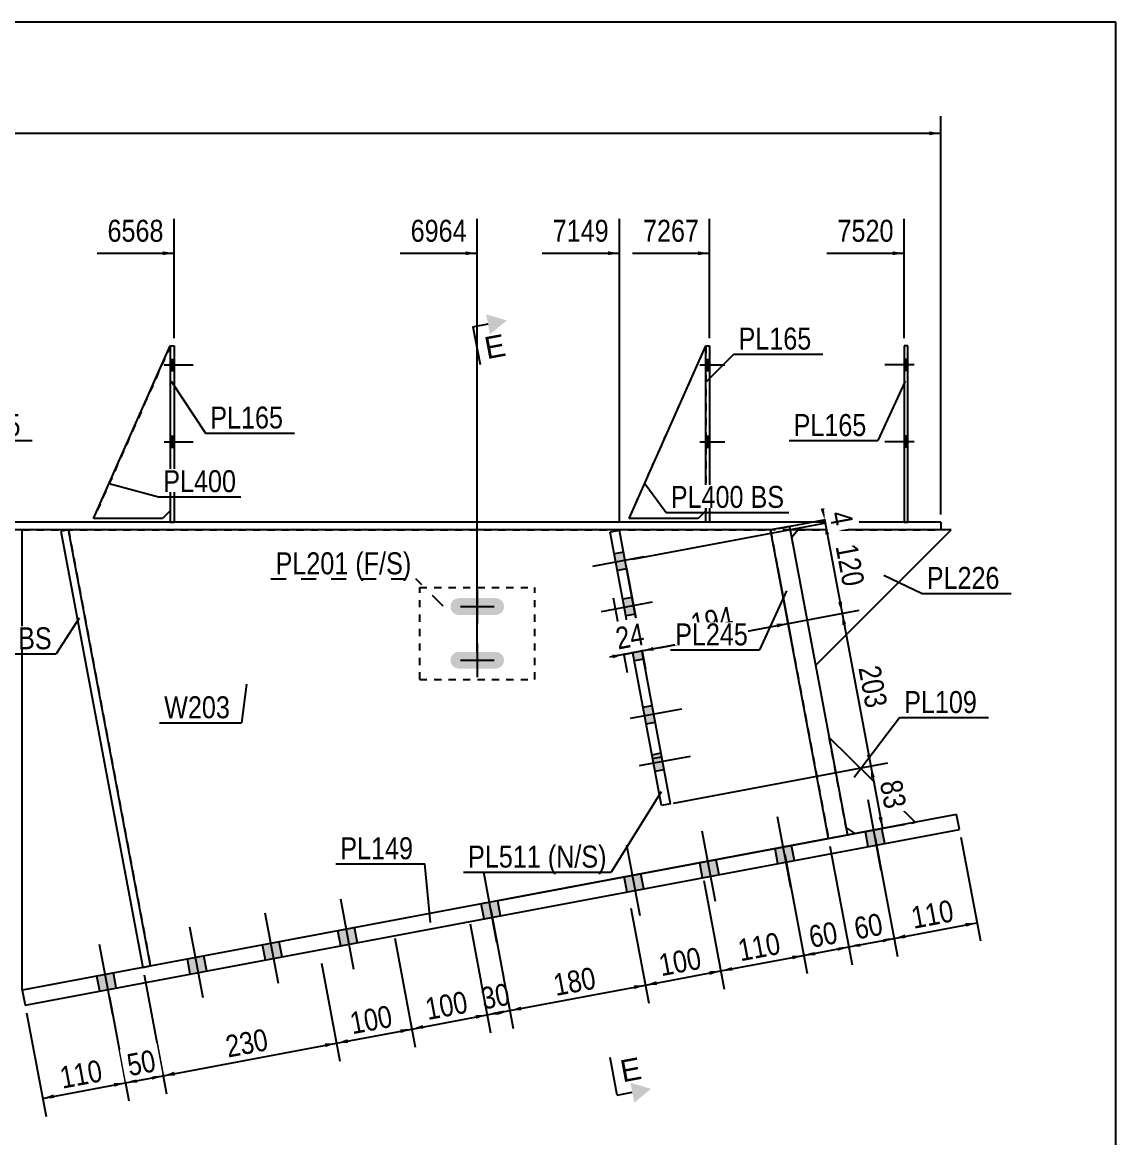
# Model space of a CAD drawing. Header units: millimetres. Extents: x -25 to 378, y -196 to 81.
# Drawn here: x 235 to 377.6, y -64.2 to 81.2 of the extents above; entities that cross this region are included whole.
import ezdxf

# ---------------------------------------------------------------- set-up
doc = ezdxf.new("R2010")
doc.units = ezdxf.units.MM
doc.linetypes.add('DXK_LINE_DOT1', pattern=[1.8814, 0.9407, -0.9407])
doc.linetypes.add('DXK_LINE_DOT2', pattern=[3.9198, 1.9599, -1.9599])
doc.styles.add('Arial', font='ARIAL.TTF', dxfattribs={"height": 0.2})
doc.styles.add('Arial Narrow', font='ARIALN.TTF', dxfattribs={"height": 0.2})

# ---------------------------------------------------------------- blocks, each defined once
blk = doc.blocks.new('Unknown-629107672-1201')
at = {"color": 5, "linetype": 'Continuous'}
for p, q in [((377.57, 81.18), (-22.43, 81.18)), ((377.57, -195.82), (377.57, 81.18))]:
    blk.add_line(p, q, dxfattribs=at)
blk = doc.blocks.new('Bolt-629107672-1424 - 1418')
at = {"linetype": 'Continuous'}
for points in [[(350.47, 35.8), (350.47, 37.2), (349.97, 37.2), (349.97, 35.8)], [(350.47, 35.8), (350.47, 37.2), (349.97, 37.2), (349.97, 35.8)], [(350.47, 35.8), (350.47, 37.2), (349.97, 37.2), (349.97, 35.8)], [(350.47, 25.8), (350.47, 27.2), (349.97, 27.2), (349.97, 25.8)], [(350.47, 25.8), (350.47, 27.2), (349.97, 27.2), (349.97, 25.8)], [(350.47, 25.8), (350.47, 27.2), (349.97, 27.2), (349.97, 25.8)]]:
    blk.add_hatch(color=3, dxfattribs=at).paths.add_polyline_path(points)
at = {"color": 3, "linetype": 'Continuous'}
for p, q in [((351.27, 36.5), (347.47, 36.5)), ((351.27, 36.5), (347.47, 36.5)), ((351.27, 36.5), (347.47, 36.5)), ((350.47, 37.2), (349.97, 37.2)), ((350.47, 37.2), (349.97, 37.2)), ((350.47, 37.2), (349.97, 37.2)), ((350.47, 35.8), (349.97, 35.8)), ((350.47, 35.8), (349.97, 35.8)), ((350.47, 35.8), (349.97, 35.8)), ((351.27, 26.5), (347.47, 26.5)), ((351.27, 26.5), (347.47, 26.5)), ((351.27, 26.5), (347.47, 26.5)), ((350.47, 27.2), (349.97, 27.2)), ((350.47, 27.2), (349.97, 27.2)), ((350.47, 27.2), (349.97, 27.2)), ((350.47, 25.8), (349.97, 25.8)), ((350.47, 25.8), (349.97, 25.8)), ((350.47, 25.8), (349.97, 25.8))]:
    blk.add_line(p, q, dxfattribs=at)
blk = doc.blocks.new('Bolt-629107672-1422 - 1418')
at = {"linetype": 'Continuous'}
for points in [[(324.61, 35.8), (324.61, 37.2), (324.11, 37.2), (324.11, 35.8)], [(324.61, 35.8), (324.61, 37.2), (324.11, 37.2), (324.11, 35.8)], [(324.61, 35.8), (324.61, 37.2), (324.11, 37.2), (324.11, 35.8)], [(324.61, 25.8), (324.61, 27.2), (324.11, 27.2), (324.11, 25.8)], [(324.61, 25.8), (324.61, 27.2), (324.11, 27.2), (324.11, 25.8)], [(324.61, 25.8), (324.61, 27.2), (324.11, 27.2), (324.11, 25.8)]]:
    blk.add_hatch(color=3, dxfattribs=at).paths.add_polyline_path(points)
at = {"color": 3, "linetype": 'Continuous'}
for p, q in [((323.31, 36.5), (326.61, 36.5)), ((323.31, 36.5), (326.61, 36.5)), ((323.31, 36.5), (326.61, 36.5)), ((324.11, 37.2), (324.61, 37.2)), ((324.11, 37.2), (324.61, 37.2)), ((324.11, 37.2), (324.61, 37.2)), ((324.11, 35.8), (324.61, 35.8)), ((324.11, 35.8), (324.61, 35.8)), ((324.11, 35.8), (324.61, 35.8)), ((323.31, 26.5), (326.61, 26.5)), ((323.31, 26.5), (326.61, 26.5)), ((323.31, 26.5), (326.61, 26.5)), ((324.11, 27.2), (324.61, 27.2)), ((324.11, 27.2), (324.61, 27.2)), ((324.11, 27.2), (324.61, 27.2)), ((324.11, 25.8), (324.61, 25.8)), ((324.11, 25.8), (324.61, 25.8)), ((324.11, 25.8), (324.61, 25.8))]:
    blk.add_line(p, q, dxfattribs=at)
blk = doc.blocks.new('Bolt-629107672-1423 - 1418')
at = {"linetype": 'Continuous'}
for points in [[(313.77, 9.93), (313.36, 12.09), (312.18, 11.87), (312.59, 9.71)], [(314.88, 4.03), (314.47, 6.19), (313.29, 5.97), (313.7, 3.81)], [(315.98, -1.87), (315.58, 0.3), (314.4, 0.08), (314.8, -2.09)]]:
    blk.add_hatch(color=3, dxfattribs=at).paths.add_polyline_path(points)
at = {"color": 3, "linetype": 'Continuous'}
for p, q in [((313.36, 12.09), (312.18, 11.87)), ((316.02, 11.47), (309.34, 10.22)), ((313.77, 9.93), (312.59, 9.71)), ((314.47, 6.19), (313.29, 5.97)), ((317.13, 5.57), (310.45, 4.32)), ((314.88, 4.03), (313.7, 3.81)), ((315.58, 0.3), (314.4, 0.08)), ((318.24, -0.32), (311.55, -1.58)), ((315.98, -1.87), (314.8, -2.09))]:
    blk.add_line(p, q, dxfattribs=at)
blk = doc.blocks.new('Bolt-629107672-1426 - 1418')
at = {"linetype": 'Continuous'}
for points in [[(254.75, 35.8), (254.75, 37.2), (254.25, 37.2), (254.25, 35.8)], [(254.75, 35.8), (254.75, 37.2), (254.25, 37.2), (254.25, 35.8)], [(254.75, 35.8), (254.75, 37.2), (254.25, 37.2), (254.25, 35.8)], [(254.75, 25.8), (254.75, 27.2), (254.25, 27.2), (254.25, 25.8)], [(254.75, 25.8), (254.75, 27.2), (254.25, 27.2), (254.25, 25.8)], [(254.75, 25.8), (254.75, 27.2), (254.25, 27.2), (254.25, 25.8)]]:
    blk.add_hatch(color=3, dxfattribs=at).paths.add_polyline_path(points)
at = {"color": 3, "linetype": 'Continuous'}
for p, q in [((253.45, 36.5), (257.25, 36.5)), ((253.45, 36.5), (257.25, 36.5)), ((253.45, 36.5), (257.25, 36.5)), ((254.25, 37.2), (254.75, 37.2)), ((254.25, 37.2), (254.75, 37.2)), ((254.25, 37.2), (254.75, 37.2)), ((254.25, 35.8), (254.75, 35.8)), ((254.25, 35.8), (254.75, 35.8)), ((254.25, 35.8), (254.75, 35.8)), ((253.45, 26.5), (257.25, 26.5)), ((253.45, 26.5), (257.25, 26.5)), ((253.45, 26.5), (257.25, 26.5)), ((254.25, 27.2), (254.75, 27.2)), ((254.25, 27.2), (254.75, 27.2)), ((254.25, 27.2), (254.75, 27.2)), ((254.25, 25.8), (254.75, 25.8)), ((254.25, 25.8), (254.75, 25.8)), ((254.25, 25.8), (254.75, 25.8))]:
    blk.add_line(p, q, dxfattribs=at)
blk = doc.blocks.new('Part-629107672-1668 - 1418')
at = {"color": 2, "linetype": 'Continuous'}
for p, q in [((254.25, 39), (254.25, 16)), ((254.25, 39), (254.75, 39)), ((254.75, 39), (254.75, 16)), ((254.25, 16), (254.75, 16))]:
    blk.add_line(p, q, dxfattribs=at)
blk = doc.blocks.new('Part-629107672-1604 - 1418')
at = {"color": 2, "linetype": 'Continuous'}
for p, q in [((350.47, 39), (349.97, 39)), ((349.97, 39), (349.97, 16)), ((350.47, 16), (350.47, 39)), ((349.97, 16), (350.47, 16))]:
    blk.add_line(p, q, dxfattribs=at)
blk = doc.blocks.new('Bolt-629107672-1430 - 1418')
at = {"linetype": 'Continuous'}
for points in [[(315.94, -8.13), (316.35, -10.29), (317.52, -10.07), (317.12, -7.91)], [(317.1, -14.31), (317.51, -16.48), (318.69, -16.25), (318.28, -14.09)]]:
    blk.add_hatch(color=3, dxfattribs=at).paths.add_polyline_path(points)
at = {"color": 3, "linetype": 'Continuous'}
for p, q in [((314.27, -9.56), (320.96, -8.31)), ((315.94, -8.13), (317.12, -7.91)), ((316.35, -10.29), (317.52, -10.07)), ((315.44, -15.74), (322.12, -14.49)), ((317.1, -14.31), (318.28, -14.09)), ((317.51, -16.48), (318.69, -16.25))]:
    blk.add_line(p, q, dxfattribs=at)
blk = doc.blocks.new('Part-629107672-1577 - 1418')
at = {"color": 2, "linetype": 'Continuous'}
for p, q in [((244.25, 16.5), (254.25, 39)), ((254.25, 17.5), (253.25, 16.5)), ((253.25, 16.5), (244.25, 16.5))]:
    blk.add_line(p, q, dxfattribs=at)
at = {"color": 7, "linetype": 'DXK_LINE_DOT1'}
blk.add_line((254.25, 39), (254.25, 17.5), dxfattribs=at)
blk = doc.blocks.new('Part-629107672-1631 - 1418')
at = {"color": 2, "linetype": 'Continuous'}
for p, q in [((324.11, 16), (324.11, 39)), ((324.11, 39), (324.61, 39)), ((324.61, 39), (324.61, 16)), ((324.61, 16), (324.11, 16))]:
    blk.add_line(p, q, dxfattribs=at)
blk = doc.blocks.new('Bolt-629107672-1437 - 1418')
at = {"linetype": 'Continuous'}
for points in [[(297.71, 4.58), (297.8, 5), (297.71, 5.42), (297.48, 5.78), (297.12, 6.02), (296.7, 6.1), (291.9, 6.1), (291.48, 6.02), (291.12, 5.78), (290.88, 5.42), (290.8, 5), (290.88, 4.58), (291.12, 4.22), (291.48, 3.99), (291.9, 3.9), (296.7, 3.9), (297.12, 3.99), (297.48, 4.22)], [(297.71, -2.42), (297.8, -2), (297.71, -1.58), (297.48, -1.22), (297.12, -0.98), (296.7, -0.9), (291.9, -0.9), (291.48, -0.98), (291.12, -1.22), (290.88, -1.58), (290.8, -2), (290.88, -2.42), (291.12, -2.78), (291.48, -3.01), (291.9, -3.1), (296.7, -3.1), (297.12, -3.01), (297.48, -2.78)]]:
    blk.add_hatch(color=3, dxfattribs=at).paths.add_polyline_path(points)
at = {"color": 3, "linetype": 'Continuous'}
for p, q in [((294.3, 7.2), (294.3, 2.8)), ((292.1, 5), (296.5, 5)), ((294.3, 0.2), (294.3, -4.2)), ((292.1, -2), (296.5, -2))]:
    blk.add_line(p, q, dxfattribs=at)
blk = doc.blocks.new('Part-629107672-1690 - 1418')
at = {"color": 2, "linetype": 'Continuous'}
for p, q in [((351.42, -23.13), (340.17, -12.01)), ((342.39, -23.81), (343.55, -24.6))]:
    blk.add_line(p, q, dxfattribs=at)
at = {"color": 7, "linetype": 'DXK_LINE_DOT1'}
for p, q in [((340.17, -12.01), (342.39, -23.81)), ((343.55, -24.6), (351.42, -23.13))]:
    blk.add_line(p, q, dxfattribs=at)
blk = doc.blocks.new('Part-629107672-1626 - 1418')
at = {"color": 7, "linetype": 'DXK_LINE_DOT1'}
for p, q in [((286.8, -4.5), (286.8, 7.5)), ((286.8, 7.5), (301.8, 7.5)), ((301.8, -4.5), (301.8, 7.5)), ((286.8, -4.5), (301.8, -4.5))]:
    blk.add_line(p, q, dxfattribs=at)
blk = doc.blocks.new('Bolt-629107672-1472 - 1418')
at = {"linetype": 'Continuous'}
for points in [[(347.09, -23.94), (344.93, -24.35), (345.3, -26.31), (347.46, -25.91)], [(347.09, -23.94), (344.93, -24.35), (345.3, -26.31), (347.46, -25.91)], [(335.3, -26.15), (333.14, -26.56), (333.51, -28.53), (335.67, -28.12)], [(335.3, -26.15), (333.14, -26.56), (333.51, -28.53), (335.67, -28.12)], [(325.47, -28), (323.31, -28.41), (323.68, -30.37), (325.84, -29.97)], [(325.47, -28), (323.31, -28.41), (323.68, -30.37), (325.84, -29.97)], [(315.64, -29.85), (313.48, -30.25), (313.85, -32.22), (316.01, -31.81)], [(315.64, -29.85), (313.48, -30.25), (313.85, -32.22), (316.01, -31.81)], [(296.97, -33.35), (294.81, -33.76), (295.18, -35.73), (297.34, -35.32)], [(296.97, -33.35), (294.81, -33.76), (295.18, -35.73), (297.34, -35.32)], [(278.29, -36.86), (276.13, -37.27), (276.5, -39.23), (278.66, -38.83)], [(278.29, -36.86), (276.13, -37.27), (276.5, -39.23), (278.66, -38.83)], [(268.47, -38.71), (266.3, -39.11), (266.67, -41.08), (268.84, -40.67)], [(268.47, -38.71), (266.3, -39.11), (266.67, -41.08), (268.84, -40.67)], [(258.64, -40.55), (256.48, -40.96), (256.85, -42.92), (259.01, -42.52)], [(258.64, -40.55), (256.48, -40.96), (256.85, -42.92), (259.01, -42.52)], [(246.84, -42.77), (244.68, -43.17), (245.05, -45.14), (247.21, -44.73)], [(246.84, -42.77), (244.68, -43.17), (245.05, -45.14), (247.21, -44.73)]]:
    blk.add_hatch(color=3, dxfattribs=at).paths.add_polyline_path(points)
at = {"color": 3, "linetype": 'Continuous'}
for p, q in [((347, -29.39), (345.27, -20.21)), ((347, -29.39), (345.27, -20.21)), ((335.2, -31.61), (333.48, -22.43)), ((335.2, -31.61), (333.48, -22.43)), ((325.37, -33.45), (323.65, -24.27)), ((325.37, -33.45), (323.65, -24.27)), ((345.3, -26.31), (344.93, -24.35)), ((345.3, -26.31), (344.93, -24.35)), ((347.46, -25.91), (347.09, -23.94)), ((347.46, -25.91), (347.09, -23.94)), ((315.55, -35.3), (313.82, -26.12)), ((315.55, -35.3), (313.82, -26.12)), ((335.67, -28.12), (335.3, -26.15)), ((335.67, -28.12), (335.3, -26.15)), ((333.51, -28.53), (333.14, -26.56)), ((333.51, -28.53), (333.14, -26.56)), ((323.68, -30.37), (323.31, -28.41)), ((323.68, -30.37), (323.31, -28.41)), ((325.84, -29.97), (325.47, -28)), ((325.84, -29.97), (325.47, -28)), ((296.87, -38.8), (295.15, -29.63)), ((296.87, -38.8), (295.15, -29.63)), ((313.85, -32.22), (313.48, -30.25)), ((313.85, -32.22), (313.48, -30.25)), ((316.01, -31.81), (315.64, -29.85)), ((316.01, -31.81), (315.64, -29.85)), ((278.2, -42.31), (276.48, -33.13)), ((278.2, -42.31), (276.48, -33.13)), ((297.34, -35.32), (296.97, -33.35)), ((297.34, -35.32), (296.97, -33.35)), ((295.18, -35.73), (294.81, -33.76)), ((295.18, -35.73), (294.81, -33.76)), ((268.37, -44.16), (266.65, -34.98)), ((268.37, -44.16), (266.65, -34.98)), ((258.54, -46), (256.82, -36.82)), ((258.54, -46), (256.82, -36.82)), ((276.5, -39.23), (276.13, -37.27)), ((276.5, -39.23), (276.13, -37.27)), ((278.66, -38.83), (278.29, -36.86)), ((278.66, -38.83), (278.29, -36.86)), ((246.75, -48.22), (245.03, -39.04)), ((246.75, -48.22), (245.03, -39.04)), ((266.67, -41.08), (266.3, -39.11)), ((266.67, -41.08), (266.3, -39.11)), ((268.84, -40.67), (268.47, -38.71)), ((268.84, -40.67), (268.47, -38.71)), ((259.01, -42.52), (258.64, -40.55)), ((259.01, -42.52), (258.64, -40.55)), ((256.85, -42.92), (256.48, -40.96)), ((256.85, -42.92), (256.48, -40.96)), ((245.05, -45.14), (244.68, -43.17)), ((245.05, -45.14), (244.68, -43.17)), ((247.21, -44.73), (246.84, -42.77)), ((247.21, -44.73), (246.84, -42.77))]:
    blk.add_line(p, q, dxfattribs=at)
blk = doc.blocks.new('Part-629107672-1712 - 1418')
at = {"color": 2, "linetype": 'Continuous'}
for p, q in [((356.82, -22.11), (234.95, -45)), ((357.19, -24.08), (356.82, -22.11)), ((235.32, -46.97), (357.19, -24.08)), ((234.95, -45), (235.32, -46.97))]:
    blk.add_line(p, q, dxfattribs=at)
blk = doc.blocks.new('Part-629107672-1511 - 1418')
at = {"color": 7, "linetype": 'DXK_LINE_DOT1'}
for p, q in [((314.11, 16.5), (324.11, 39)), ((324.11, 39), (324.11, 17.5)), ((324.11, 17.5), (323.11, 16.5)), ((323.11, 16.5), (314.11, 16.5))]:
    blk.add_line(p, q, dxfattribs=at)
blk = doc.blocks.new('Part-629107672-1734 - 1418')
at = {"color": 2, "linetype": 'Continuous'}
for p, q in [((335.28, 14.02), (336.1, 15)), ((338.42, -2.69), (356.1, 15)), ((356.1, 15), (354.75, 15))]:
    blk.add_line(p, q, dxfattribs=at)
at = {"color": 7, "linetype": 'DXK_LINE_DOT1'}
for p, q in [((336.1, 15), (354.75, 15)), ((335.28, 14.02), (338.42, -2.69))]:
    blk.add_line(p, q, dxfattribs=at)
blk = doc.blocks.new('Part-629107672-1756 - 1418')
at = {"color": 7, "linetype": 'DXK_LINE_DOT1'}
for p, q in [((240.98, 15), (240, 14.82)), ((240, 14.82), (250.68, -42.05)), ((240.98, 15), (251.66, -41.86)), ((251.66, -41.86), (250.68, -42.05))]:
    blk.add_line(p, q, dxfattribs=at)
blk = doc.blocks.new('Part-629107672-1778 - 1418')
at = {"color": 2, "linetype": 'Continuous'}
for p, q in [((240.98, 15), (240, 14.82)), ((240, 14.82), (250.68, -42.05)), ((251.66, -41.86), (240.98, 15)), ((250.68, -42.05), (251.66, -41.86))]:
    blk.add_line(p, q, dxfattribs=at)
blk = doc.blocks.new('Part-629107672-1800 - 1418')
at = {"color": 2, "linetype": 'Continuous'}
for p, q in [((335.01, 15.46), (332.56, 15)), ((340.11, -25.25), (332.56, 15)), ((335.01, 15.46), (342.57, -24.79)), ((342.57, -24.79), (340.11, -25.25))]:
    blk.add_line(p, q, dxfattribs=at)
blk = doc.blocks.new('Part-629107672-1849 - 1418')
at = {"color": 2, "linetype": 'Continuous'}
blk.add_line((234.95, -45), (234.95, 15), dxfattribs=at)
at = {"color": 7, "linetype": 'DXK_LINE_DOT1'}
for p, q in [((234.95, 15), (332.56, 15)), ((332.56, 15), (340.11, -25.25)), ((340.11, -25.25), (251.66, -41.86)), ((250.68, -42.05), (234.95, -45))]:
    blk.add_line(p, q, dxfattribs=at)
blk = doc.blocks.new('Part-629107672-1893 - 1418')
at = {"color": 2, "linetype": 'Continuous'}
for p, q in [((174.96, 16), (174.96, 15)), ((180.96, 16), (174.96, 16)), ((197.06, 16), (181.06, 16)), ((204.86, 16), (197.56, 16)), ((220.96, 16), (204.96, 16)), ((228.76, 16), (221.46, 16)), ((254.25, 16), (228.86, 16)), ((324.11, 16), (254.75, 16)), ((349.97, 16), (324.61, 16)), ((354.75, 16), (350.47, 16)), ((354.75, 16), (354.75, 15)), ((180.96, 15), (174.96, 15)), ((204.86, 15), (181.06, 15)), ((228.76, 15), (204.96, 15)), ((332.56, 15), (228.86, 15)), ((354.75, 15), (335.1, 15))]:
    blk.add_line(p, q, dxfattribs=at)
at = {"color": 7, "linetype": 'DXK_LINE_DOT1'}
for p, q in [((197.56, 16), (197.06, 16)), ((221.46, 16), (220.96, 16)), ((254.75, 16), (254.25, 16)), ((324.61, 16), (324.11, 16)), ((350.47, 16), (349.97, 16)), ((335.1, 15), (332.56, 15))]:
    blk.add_line(p, q, dxfattribs=at)
blk = doc.blocks.new('Part-629107672-1952 - 1418')
at = {"color": 2, "linetype": 'Continuous'}
for p, q in [((314.11, 16.5), (324.11, 39)), ((324.11, 17.5), (323.11, 16.5)), ((323.11, 16.5), (314.11, 16.5))]:
    blk.add_line(p, q, dxfattribs=at)
blk = doc.blocks.new('Part-629107672-1989 - 1418')
at = {"color": 7, "linetype": 'DXK_LINE_DOT1'}
for p, q in [((254.26, 39), (244.26, 16.5)), ((254.26, 39), (254.26, 17.5)), ((254.26, 17.5), (254.25, 17.49)), ((253.25, 16.5), (244.26, 16.5))]:
    blk.add_line(p, q, dxfattribs=at)
at = {"color": 2, "linetype": 'Continuous'}
for p, q in [((254.25, 17.49), (253.26, 16.5)), ((253.26, 16.5), (253.25, 16.5))]:
    blk.add_line(p, q, dxfattribs=at)
blk = doc.blocks.new('Part-629107672-2075 - 1418')
at = {"color": 2, "linetype": 'Continuous'}
for p, q in [((312.83, 14.92), (311.65, 14.7)), ((318.34, -20.92), (311.65, 14.7)), ((319.52, -20.7), (312.83, 14.92)), ((317.19, -14.81), (318.37, -14.59)), ((319.52, -20.7), (318.34, -20.92))]:
    blk.add_line(p, q, dxfattribs=at)
blk = doc.blocks.new('StraightDimension-629107672-2257 - 1418')
at = {"linetype": 'Continuous'}
for points in [[(297.11, -48.2), (295.59, -48.23), (297.02, -47.71)], [(297.02, -47.71), (298.54, -47.68), (297.11, -48.2)]]:
    blk.add_hatch(color=7, dxfattribs=at).paths.add_polyline_path(points)
at = {"color": 7, "linetype": 'Continuous'}
for p, q in [((296.07, -34.54), (298.98, -50.03)), ((293.37, -36.38), (296.03, -50.59)), ((295.59, -48.23), (298.54, -47.68))]:
    blk.add_line(p, q, dxfattribs=at)
at = {"color": 0}
blk.add_wipeout([(299.42, -47.36), (298.65, -43.23), (293.88, -44.13), (294.65, -48.25)], dxfattribs=at)
at = {"color": 3, "style": 'Arial Narrow'}
blk.add_text('30', height=2.863, rotation=10.6341, dxfattribs=at).set_placement((295.13, -47.55))
blk = doc.blocks.new('StraightDimension-629107672-2251 - 1418')
at = {"linetype": 'Continuous'}
for points in [[(284.24, -50.11), (285.76, -50.08), (284.33, -50.6)], [(277.45, -51.89), (275.93, -51.92), (277.36, -51.4)]]:
    blk.add_hatch(color=7, dxfattribs=at).paths.add_polyline_path(points)
at = {"color": 7, "linetype": 'Continuous'}
for p, q in [((283.54, -38.23), (286.21, -52.43)), ((273.98, -41.5), (276.38, -54.28)), ((275.93, -51.92), (285.76, -50.08))]:
    blk.add_line(p, q, dxfattribs=at)
at = {"color": 0}
blk.add_wipeout([(284.11, -50.23), (283.33, -46.11), (276.76, -47.34), (277.54, -51.47)], dxfattribs=at)
at = {"color": 3, "style": 'Arial Narrow'}
blk.add_text('100', height=2.863, rotation=10.6341, dxfattribs=at).set_placement((278.01, -50.77))
blk = doc.blocks.new('StraightDimension-629107672-3627 - 1418')
at = {"linetype": 'Continuous'}
blk.add_hatch(color=7, dxfattribs=at).paths.add_polyline_path([(323.11, 51.32), (324.61, 51.07), (323.11, 50.82)])
at = {"color": 7, "linetype": 'Continuous'}
for p, q in [((324.61, 40), (324.61, 55.57)), ((314.55, 51.07), (324.61, 51.07))]:
    blk.add_line(p, q, dxfattribs=at)
at = {"color": 0}
blk.add_wipeout([(323.84, 51.97), (323.84, 56.17), (315.32, 56.17), (315.32, 51.97)], dxfattribs=at)
at = {"color": 3, "style": 'Arial Narrow'}
blk.add_text('7267', height=2.863, dxfattribs=at).set_placement((315.92, 52.57))
blk = doc.blocks.new('StraightDimension-629107672-2238 - 1418')
at = {"linetype": 'Continuous'}
for points in [[(274.41, -51.95), (275.93, -51.92), (274.51, -52.44)], [(254.85, -56.14), (253.33, -56.17), (254.76, -55.64)]]:
    blk.add_hatch(color=7, dxfattribs=at).paths.add_polyline_path(points)
at = {"color": 7, "linetype": 'Continuous'}
for p, q in [((273.98, -41.5), (276.38, -54.28)), ((250.86, -43.03), (253.77, -58.53)), ((253.33, -56.17), (275.93, -51.92))]:
    blk.add_line(p, q, dxfattribs=at)
at = {"color": 0}
blk.add_wipeout([(267.89, -53.28), (267.11, -49.15), (260.54, -50.39), (261.32, -54.51)], dxfattribs=at)
at = {"color": 3, "style": 'Arial Narrow'}
blk.add_text('230', height=2.863, rotation=10.6341, dxfattribs=at).set_placement((261.8, -53.81))
blk = doc.blocks.new('StraightDimension-629107672-2304 - 1418')
at = {"linetype": 'Continuous'}
for points in [[(357.95, -36.26), (359.47, -36.23), (358.05, -36.75)], [(350.18, -38.23), (348.66, -38.26), (350.09, -37.74)]]:
    blk.add_hatch(color=7, dxfattribs=at).paths.add_polyline_path(points)
at = {"color": 7, "linetype": 'Continuous'}
for p, q in [((346.2, -25.13), (349.11, -40.62)), ((357.38, -25.06), (359.92, -38.59)), ((348.66, -38.26), (359.47, -36.23))]:
    blk.add_line(p, q, dxfattribs=at)
at = {"color": 0}
blk.add_wipeout([(357.33, -36.48), (356.55, -32.36), (349.98, -33.59), (350.76, -37.72)], dxfattribs=at)
at = {"color": 3, "style": 'Arial Narrow'}
blk.add_text('110', height=2.863, rotation=10.6341, dxfattribs=at).set_placement((351.23, -37.02))
blk = doc.blocks.new('StraightDimension-629107672-2209 - 1418')
at = {"linetype": 'Continuous'}
blk.add_hatch(color=7, dxfattribs=at).paths.add_polyline_path([(353.25, 66.96), (354.75, 66.71), (353.25, 66.46)])
at = {"color": 7, "linetype": 'Continuous'}
for p, q in [((354.75, 17), (354.75, 68.96)), ((0, 66.71), (354.75, 66.71))]:
    blk.add_line(p, q, dxfattribs=at)
blk = doc.blocks.new('StraightDimension-629107672-2221 - 1418')
at = {"linetype": 'Continuous'}
for points in [[(246.89, -57.12), (248.42, -57.09), (246.99, -57.61)], [(239.12, -59.09), (237.6, -59.12), (239.03, -58.6)]]:
    blk.add_hatch(color=7, dxfattribs=at).paths.add_polyline_path(points)
at = {"color": 7, "linetype": 'Continuous'}
for p, q in [((246.32, -45.92), (248.86, -59.45)), ((235.51, -47.95), (238.05, -61.48)), ((237.6, -59.12), (248.42, -57.09))]:
    blk.add_line(p, q, dxfattribs=at)
at = {"color": 0}
blk.add_wipeout([(246.27, -57.34), (245.49, -53.21), (238.92, -54.45), (239.7, -58.57)], dxfattribs=at)
at = {"color": 3, "style": 'Arial Narrow'}
blk.add_text('110', height=2.863, rotation=10.6341, dxfattribs=at).set_placement((240.18, -57.87))
blk = doc.blocks.new('StraightDimension-629107672-2227 - 1418')
at = {"linetype": 'Continuous'}
for points in [[(249.94, -57.06), (248.42, -57.09), (249.84, -56.57)], [(251.81, -56.2), (253.33, -56.17), (251.9, -56.69)]]:
    blk.add_hatch(color=7, dxfattribs=at).paths.add_polyline_path(points)
at = {"color": 7, "linetype": 'Continuous'}
for p, q in [((250.86, -43.03), (253.77, -58.53)), ((246.32, -45.92), (248.86, -59.45)), ((248.42, -57.09), (253.33, -56.17))]:
    blk.add_line(p, q, dxfattribs=at)
at = {"color": 0}
blk.add_wipeout([(253.23, -56.03), (252.46, -51.9), (247.68, -52.8), (248.46, -56.93)], dxfattribs=at)
at = {"color": 3, "style": 'Arial Narrow'}
blk.add_text('50', height=2.863, rotation=10.6341, dxfattribs=at).set_placement((248.94, -56.23))
blk = doc.blocks.new('StraightDimension-629107672-2254 - 1418')
at = {"linetype": 'Continuous'}
for points in [[(294.07, -48.26), (295.59, -48.23), (294.16, -48.75)], [(287.28, -50.04), (285.76, -50.08), (287.19, -49.55)]]:
    blk.add_hatch(color=7, dxfattribs=at).paths.add_polyline_path(points)
at = {"color": 7, "linetype": 'Continuous'}
for p, q in [((293.37, -36.38), (296.03, -50.59)), ((283.54, -38.23), (286.21, -52.43)), ((285.76, -50.08), (295.59, -48.23))]:
    blk.add_line(p, q, dxfattribs=at)
at = {"color": 0}
blk.add_wipeout([(293.93, -48.39), (293.16, -44.26), (286.59, -45.49), (287.36, -49.62)], dxfattribs=at)
at = {"color": 3, "style": 'Arial Narrow'}
blk.add_text('100', height=2.863, rotation=10.6341, dxfattribs=at).set_placement((287.84, -48.92))
blk = doc.blocks.new('StraightDimension-629107672-3628 - 1418')
at = {"linetype": 'Continuous'}
blk.add_hatch(color=7, dxfattribs=at).paths.add_polyline_path([(311.33, 51.32), (312.83, 51.07), (311.33, 50.82)])
at = {"color": 7, "linetype": 'Continuous'}
for p, q in [((312.83, 15.92), (312.83, 55.57)), ((302.77, 51.07), (312.83, 51.07))]:
    blk.add_line(p, q, dxfattribs=at)
at = {"color": 0}
blk.add_wipeout([(312.06, 51.97), (312.06, 56.17), (303.54, 56.17), (303.54, 51.97)], dxfattribs=at)
at = {"color": 3, "style": 'Arial Narrow'}
blk.add_text('7149', height=2.863, dxfattribs=at).set_placement((304.14, 52.57))
blk = doc.blocks.new('StraightDimension-629107672-2266 - 1418')
at = {"linetype": 'Continuous'}
for points in [[(314.71, -44.38), (316.23, -44.35), (314.8, -44.88)], [(300.06, -47.64), (298.54, -47.68), (299.97, -47.15)]]:
    blk.add_hatch(color=7, dxfattribs=at).paths.add_polyline_path(points)
at = {"color": 7, "linetype": 'Continuous'}
for p, q in [((296.07, -34.54), (298.98, -50.03)), ((314.34, -34.3), (316.67, -46.71)), ((298.54, -47.68), (316.23, -44.35))]:
    blk.add_line(p, q, dxfattribs=at)
at = {"color": 0}
blk.add_wipeout([(310.64, -45.25), (309.87, -41.12), (303.3, -42.36), (304.07, -46.48)], dxfattribs=at)
at = {"color": 3, "style": 'Arial Narrow'}
blk.add_text('180', height=2.863, rotation=10.6341, dxfattribs=at).set_placement((304.55, -45.78))
blk = doc.blocks.new('StraightDimension-629107672-2275 - 1418')
at = {"linetype": 'Continuous'}
for points in [[(324.54, -42.54), (326.06, -42.51), (324.63, -43.03)], [(317.75, -44.32), (316.23, -44.35), (317.66, -43.83)]]:
    blk.add_hatch(color=7, dxfattribs=at).paths.add_polyline_path(points)
at = {"color": 7, "linetype": 'Continuous'}
for p, q in [((323.84, -30.7), (326.5, -44.87)), ((314.34, -34.3), (316.67, -46.71)), ((316.23, -44.35), (326.06, -42.51))]:
    blk.add_line(p, q, dxfattribs=at)
at = {"color": 0}
blk.add_wipeout([(324.4, -42.67), (323.63, -38.54), (317.06, -39.77), (317.83, -43.9)], dxfattribs=at)
at = {"color": 3, "style": 'Arial Narrow'}
blk.add_text('100', height=2.863, rotation=10.6341, dxfattribs=at).set_placement((318.31, -43.2))
blk = doc.blocks.new('StraightDimension-629107672-2278 - 1418')
at = {"linetype": 'Continuous'}
for points in [[(335.35, -40.51), (336.87, -40.48), (335.44, -41)], [(327.58, -42.48), (326.06, -42.51), (327.49, -41.99)]]:
    blk.add_hatch(color=7, dxfattribs=at).paths.add_polyline_path(points)
at = {"color": 7, "linetype": 'Continuous'}
for p, q in [((334.41, -27.34), (337.32, -42.84)), ((323.84, -30.7), (326.5, -44.87)), ((326.06, -42.51), (336.87, -40.48))]:
    blk.add_line(p, q, dxfattribs=at)
at = {"color": 0}
blk.add_wipeout([(334.72, -40.73), (333.95, -36.6), (327.38, -37.83), (328.15, -41.96)], dxfattribs=at)
at = {"color": 3, "style": 'Arial Narrow'}
blk.add_text('110', height=2.863, rotation=10.6341, dxfattribs=at).set_placement((328.63, -41.26))
blk = doc.blocks.new('StraightDimension-629107672-2284 - 1418')
at = {"linetype": 'Continuous'}
for points in [[(338.39, -40.45), (336.87, -40.48), (338.3, -39.95)], [(341.25, -39.4), (342.77, -39.37), (341.34, -39.89)]]:
    blk.add_hatch(color=7, dxfattribs=at).paths.add_polyline_path(points)
at = {"color": 7, "linetype": 'Continuous'}
for p, q in [((334.41, -27.34), (337.32, -42.84)), ((340.3, -26.23), (343.21, -41.73)), ((336.87, -40.48), (342.77, -39.37))]:
    blk.add_line(p, q, dxfattribs=at)
at = {"color": 0}
blk.add_wipeout([(342.18, -39.33), (341.4, -35.2), (336.63, -36.1), (337.41, -40.22)], dxfattribs=at)
at = {"color": 3, "style": 'Arial Narrow'}
blk.add_text('60', height=2.863, rotation=10.6341, dxfattribs=at).set_placement((337.88, -39.52))
blk = doc.blocks.new('StraightDimension-629107672-2288 - 1418')
at = {"linetype": 'Continuous'}
for points in [[(344.29, -39.34), (342.77, -39.37), (344.19, -38.85)], [(347.14, -38.29), (348.66, -38.26), (347.23, -38.79)]]:
    blk.add_hatch(color=7, dxfattribs=at).paths.add_polyline_path(points)
at = {"color": 7, "linetype": 'Continuous'}
for p, q in [((346.2, -25.13), (349.11, -40.62)), ((340.3, -26.23), (343.21, -41.73)), ((342.77, -39.37), (348.66, -38.26))]:
    blk.add_line(p, q, dxfattribs=at)
at = {"color": 0}
blk.add_wipeout([(348.07, -38.22), (347.3, -34.09), (342.53, -34.99), (343.3, -39.12)], dxfattribs=at)
at = {"color": 3, "style": 'Arial Narrow'}
blk.add_text('60', height=2.863, rotation=10.6341, dxfattribs=at).set_placement((343.78, -38.42))
blk = doc.blocks.new('StraightDimension-629107672-3626 - 1418')
at = {"linetype": 'Continuous'}
blk.add_hatch(color=7, dxfattribs=at).paths.add_polyline_path([(348.47, 51.32), (349.97, 51.07), (348.47, 50.82)])
at = {"color": 7, "linetype": 'Continuous'}
for p, q in [((349.97, 40), (349.97, 55.57)), ((339.91, 51.07), (349.97, 51.07))]:
    blk.add_line(p, q, dxfattribs=at)
at = {"color": 0}
blk.add_wipeout([(349.2, 51.97), (349.2, 56.17), (340.69, 56.17), (340.69, 51.97)], dxfattribs=at)
at = {"color": 3, "style": 'Arial Narrow'}
blk.add_text('7520', height=2.863, dxfattribs=at).set_placement((341.29, 52.57))
blk = doc.blocks.new('StraightDimension-629107672-3512 - 1418')
at = {"linetype": 'Continuous'}
for points in [[(345.67, -17.32), (345.64, -15.8), (346.16, -17.22)], [(347.13, -22.41), (347.16, -23.93), (346.64, -22.5)]]:
    blk.add_hatch(color=7, dxfattribs=at).paths.add_polyline_path(points)
at = {"color": 7, "linetype": 'Continuous'}
for p, q in [((319.91, -20.63), (347.85, -15.38)), ((345.64, -15.8), (347.16, -23.93)), ((296.87, -33.37), (349.38, -23.51))]:
    blk.add_line(p, q, dxfattribs=at)
at = {"color": 0}
blk.add_wipeout([(347, -22.22), (351.12, -21.45), (350.23, -16.67), (346.1, -17.45)], dxfattribs=at)
at = {"color": 3, "style": 'Arial Narrow'}
blk.add_text('83', height=2.863, rotation=-79.3661, dxfattribs=at).set_placement((346.8, -17.93))
blk = doc.blocks.new('StraightDimension-629107672-3513 - 1418')
at = {"linetype": 'Continuous'}
for points in [[(341.93, 2.6), (341.9, 4.12), (342.42, 2.69)], [(345.61, -14.28), (345.64, -15.8), (345.12, -14.37)]]:
    blk.add_hatch(color=7, dxfattribs=at).paths.add_polyline_path(points)
at = {"color": 7, "linetype": 'Continuous'}
for p, q in [((318.04, -0.36), (344.11, 4.54)), ((341.9, 4.12), (345.64, -15.8)), ((319.91, -20.63), (347.85, -15.38))]:
    blk.add_line(p, q, dxfattribs=at)
at = {"color": 0}
blk.add_wipeout([(344.53, -9.1), (348.66, -8.32), (347.43, -1.75), (343.3, -2.53)], dxfattribs=at)
at = {"color": 3, "style": 'Arial Narrow'}
blk.add_text('203', height=2.863, rotation=-79.3661, dxfattribs=at).set_placement((344, -3))
blk = doc.blocks.new('StraightDimension-629107672-3514 - 1418')
at = {"linetype": 'Continuous'}
for points in [[(339.71, 14.39), (339.68, 15.91), (340.2, 14.49)], [(341.87, 5.64), (341.9, 4.12), (341.37, 5.55)]]:
    blk.add_hatch(color=7, dxfattribs=at).paths.add_polyline_path(points)
at = {"color": 7, "linetype": 'Continuous'}
for p, q in [((314.55, 11.19), (341.89, 16.33)), ((339.68, 15.91), (341.9, 4.12)), ((318.04, -0.36), (344.11, 4.54))]:
    blk.add_line(p, q, dxfattribs=at)
at = {"color": 0}
blk.add_wipeout([(341.55, 6.76), (345.68, 7.54), (344.45, 14.1), (340.32, 13.33)], dxfattribs=at)
at = {"color": 3, "style": 'Arial Narrow'}
blk.add_text('120', height=2.863, rotation=-79.3661, dxfattribs=at).set_placement((341.02, 12.85))
blk = doc.blocks.new('StraightDimension-629107672-3515 - 1418')
at = {"linetype": 'Continuous'}
for points in [[(339.57, 17.84), (339.61, 16.32), (339.08, 17.75)], [(339.71, 14.39), (339.68, 15.91), (340.2, 14.49)]]:
    blk.add_hatch(color=7, dxfattribs=at).paths.add_polyline_path(points)
at = {"color": 7, "linetype": 'Continuous'}
for p, q in [((314.55, 11.19), (341.89, 16.33)), ((333.54, 15.18), (341.82, 16.74)), ((339.61, 16.32), (339.68, 15.91))]:
    blk.add_line(p, q, dxfattribs=at)
at = {"color": 0}
blk.add_wipeout([(340.07, 14.66), (344.2, 15.43), (343.64, 18.41), (339.51, 17.63)], dxfattribs=at)
at = {"color": 3, "style": 'Arial Narrow'}
blk.add_text('4', height=2.86, rotation=-79.3661, dxfattribs=at).set_placement((340.21, 17.16))
blk = doc.blocks.new('StraightDimension-629107672-3629 - 1418')
at = {"linetype": 'Continuous'}
blk.add_hatch(color=7, dxfattribs=at).paths.add_polyline_path([(292.8, 51.32), (294.3, 51.07), (292.8, 50.82)])
at = {"color": 7, "linetype": 'Continuous'}
for p, q in [((294.3, -1), (294.3, 55.57)), ((284.24, 51.07), (294.3, 51.07))]:
    blk.add_line(p, q, dxfattribs=at)
at = {"color": 0}
blk.add_wipeout([(293.52, 51.97), (293.52, 56.17), (285.01, 56.17), (285.01, 51.97)], dxfattribs=at)
at = {"color": 3, "style": 'Arial Narrow'}
blk.add_text('6964', height=2.863, dxfattribs=at).set_placement((285.61, 52.57))
blk = doc.blocks.new('StraightDimension-629107672-3630 - 1418')
at = {"linetype": 'Continuous'}
blk.add_hatch(color=7, dxfattribs=at).paths.add_polyline_path([(253.26, 51.32), (254.76, 51.07), (253.26, 50.82)])
at = {"color": 7, "linetype": 'Continuous'}
for p, q in [((254.76, 40), (254.76, 55.57)), ((244.7, 51.07), (254.76, 51.07))]:
    blk.add_line(p, q, dxfattribs=at)
at = {"color": 0}
blk.add_wipeout([(253.99, 51.97), (253.99, 56.17), (245.47, 56.17), (245.47, 51.97)], dxfattribs=at)
at = {"color": 3, "style": 'Arial Narrow'}
blk.add_text('6568', height=2.863, dxfattribs=at).set_placement((246.07, 52.57))
blk = doc.blocks.new('StraightDimension-629107672-3830 - 1418')
at = {"linetype": 'Continuous'}
for points in [[(333.33, 2.77), (334.85, 2.8), (333.42, 2.27)], [(317.3, -0.75), (315.78, -0.78), (317.21, -0.26)]]:
    blk.add_hatch(color=7, dxfattribs=at).paths.add_polyline_path(points)
at = {"color": 7, "linetype": 'Continuous'}
for p, q in [((313.75, 10.03), (316.22, -3.14)), ((333.47, 10.15), (335.29, 0.44)), ((315.78, -0.78), (334.85, 2.8))]:
    blk.add_line(p, q, dxfattribs=at)
at = {"color": 0}
blk.add_wipeout([(328.57, 1.77), (327.8, 5.9), (321.23, 4.66), (322, 0.54)], dxfattribs=at)
at = {"color": 3, "style": 'Arial Narrow'}
blk.add_text('194', height=2.863, rotation=10.6341, dxfattribs=at).set_placement((322.48, 1.24))
blk = doc.blocks.new('StraightDimension-629107672-3831 - 1418')
at = {"linetype": 'Continuous'}
for points in [[(311.9, -1.26), (313.42, -1.23), (311.99, -1.75)], [(317.3, -0.75), (315.78, -0.78), (317.21, -0.26)]]:
    blk.add_hatch(color=7, dxfattribs=at).paths.add_polyline_path(points)
at = {"color": 7, "linetype": 'Continuous'}
for p, q in [((313.75, 10.03), (316.22, -3.14)), ((312.04, 6.12), (313.86, -3.59)), ((313.42, -1.23), (315.78, -0.78))]:
    blk.add_line(p, q, dxfattribs=at)
at = {"color": 0}
blk.add_wipeout([(316.96, -0.41), (316.18, 3.72), (311.41, 2.82), (312.19, -1.31)], dxfattribs=at)
at = {"color": 3, "style": 'Arial Narrow'}
blk.add_text('24', height=2.863, rotation=10.6341, dxfattribs=at).set_placement((312.67, -0.61))
blk = doc.blocks.new('Mark-629107672-1796 - 1418')
at = {"color": 7, "linetype": 'Continuous'}
blk.add_line((334.65, 7.07), (331.11, -0.66), dxfattribs=at)
at = {"color": 0}
blk.add_wipeout([(329.61, -0.06), (329.61, 2.94), (320.11, 2.94), (320.11, -0.06)], dxfattribs=at)
blk.add_wipeout([(329.61, -0.06), (329.61, 2.94), (320.11, 2.94), (320.11, -0.06)], dxfattribs=at)
at = {"color": 7, "linetype": 'Continuous'}
blk.add_line((319.51, -0.66), (331.11, -0.66), dxfattribs=at)
at = {"color": 3, "style": 'Arial Narrow'}
blk.add_text('PL245', height=2.863, dxfattribs=at).set_placement((320.11, -0.06))
blk = doc.blocks.new('Mark-629107672-1664 - 1418')
at = {"color": 0}
blk.add_wipeout([(268.97, 28.22), (268.97, 31.22), (259.47, 31.22), (259.47, 28.22)], dxfattribs=at)
blk.add_wipeout([(268.97, 28.22), (268.97, 31.22), (259.47, 31.22), (259.47, 28.22)], dxfattribs=at)
at = {"color": 7, "linetype": 'Continuous'}
for p, q in [((254.39, 34.37), (258.87, 27.62)), ((258.87, 27.62), (270.47, 27.62))]:
    blk.add_line(p, q, dxfattribs=at)
at = {"color": 3, "style": 'Arial Narrow'}
blk.add_text('PL165', height=2.863, dxfattribs=at).set_placement((259.47, 28.22))
blk = doc.blocks.new('Mark-629107672-1600 - 1418')
at = {"color": 7, "linetype": 'Continuous'}
blk.add_line((350.1, 34.37), (346.56, 26.64), dxfattribs=at)
at = {"color": 0}
blk.add_wipeout([(345.06, 27.24), (345.06, 30.24), (335.56, 30.24), (335.56, 27.24)], dxfattribs=at)
blk.add_wipeout([(345.06, 27.24), (345.06, 30.24), (335.56, 30.24), (335.56, 27.24)], dxfattribs=at)
at = {"color": 7, "linetype": 'Continuous'}
blk.add_line((334.96, 26.64), (346.56, 26.64), dxfattribs=at)
at = {"color": 3, "style": 'Arial Narrow'}
blk.add_text('PL165', height=2.863, dxfattribs=at).set_placement((335.56, 27.24))
blk = doc.blocks.new('Mark-629107672-1708 - 1418')
at = {"color": 7, "linetype": 'Continuous'}
blk.add_line((288.19, -36.2), (287.44, -28.54), dxfattribs=at)
at = {"color": 0}
blk.add_wipeout([(285.94, -27.94), (285.94, -24.94), (276.43, -24.94), (276.43, -27.94)], dxfattribs=at)
blk.add_wipeout([(285.94, -27.94), (285.94, -24.94), (276.43, -24.94), (276.43, -27.94)], dxfattribs=at)
at = {"color": 7, "linetype": 'Continuous'}
blk.add_line((275.83, -28.54), (287.44, -28.54), dxfattribs=at)
at = {"color": 3, "style": 'Arial Narrow'}
blk.add_text('PL149', height=2.863, dxfattribs=at).set_placement((276.43, -27.94))
blk = doc.blocks.new('Mark-629107672-1686 - 1418')
at = {"color": 0}
blk.add_wipeout([(359.49, -8.88), (359.49, -5.88), (349.98, -5.88), (349.98, -8.88)], dxfattribs=at)
blk.add_wipeout([(359.49, -8.88), (359.49, -5.88), (349.98, -5.88), (349.98, -8.88)], dxfattribs=at)
at = {"color": 7, "linetype": 'Continuous'}
for p, q in [((343.44, -17.24), (349.38, -9.48)), ((349.38, -9.48), (360.99, -9.48))]:
    blk.add_line(p, q, dxfattribs=at)
at = {"color": 3, "style": 'Arial Narrow'}
blk.add_text('PL109', height=2.863, dxfattribs=at).set_placement((349.98, -8.88))
blk = doc.blocks.new('Mark-629107672-1622 - 1418')
at = {"color": 0}
for points in [[(277.49, 9.21), (277.49, 12.21), (267.99, 12.21), (267.99, 9.21)], [(285.69, 9.21), (285.69, 12.21), (278.39, 12.21), (278.39, 9.21)]]:
    blk.add_wipeout(points, dxfattribs=at)
for points in [[(277.49, 9.21), (277.49, 12.21), (267.99, 12.21), (267.99, 9.21)], [(285.69, 9.21), (285.69, 12.21), (278.39, 12.21), (278.39, 9.21)]]:
    blk.add_wipeout(points, dxfattribs=at)
at = {"color": 7, "linetype": 'DXK_LINE_DOT2'}
for p in [(267.39, 8.61), (289.83, 5.07)]:
    blk.add_line(p, (286.29, 8.61), dxfattribs=at)
at = {"color": 3, "style": 'Arial Narrow'}
for s, p in [('PL201', (267.99, 9.21)), ('(F/', (278.39, 9.21)), ('S)', (282.41, 9.21))]:
    blk.add_text(s, height=2.863, dxfattribs=at).set_placement(p)
blk = doc.blocks.new('Mark-629107672-1627 - 1418')
at = {"color": 0}
blk.add_wipeout([(337.88, 38.51), (337.88, 41.51), (328.38, 41.51), (328.38, 38.51)], dxfattribs=at)
blk.add_wipeout([(337.88, 38.51), (337.88, 41.51), (328.38, 41.51), (328.38, 38.51)], dxfattribs=at)
at = {"color": 7, "linetype": 'Continuous'}
for p, q in [((324.24, 34.37), (327.78, 37.91)), ((327.78, 37.91), (339.38, 37.91))]:
    blk.add_line(p, q, dxfattribs=at)
at = {"color": 3, "style": 'Arial Narrow'}
blk.add_text('PL165', height=2.863, dxfattribs=at).set_placement((328.38, 38.51))
blk = doc.blocks.new('Mark-629107672-1632 - 1418')
at = {"color": 0}
blk.add_wipeout([(234.73, 27.24), (234.73, 30.24), (225.23, 30.24), (225.23, 27.24)], dxfattribs=at)
blk.add_wipeout([(234.73, 27.24), (234.73, 30.24), (225.23, 30.24), (225.23, 27.24)], dxfattribs=at)
at = {"color": 7, "linetype": 'Continuous'}
for p, q in [((221.09, 34.37), (224.63, 26.64)), ((224.63, 26.64), (236.23, 26.64))]:
    blk.add_line(p, q, dxfattribs=at)
at = {"color": 3, "style": 'Arial Narrow'}
blk.add_text('PL165', height=2.863, dxfattribs=at).set_placement((225.23, 27.24))
blk = doc.blocks.new('Mark-629107672-1730 - 1418')
at = {"color": 0}
blk.add_wipeout([(362.43, 7.31), (362.43, 10.31), (352.93, 10.31), (352.93, 7.31)], dxfattribs=at)
blk.add_wipeout([(362.43, 7.31), (362.43, 10.31), (352.93, 10.31), (352.93, 7.31)], dxfattribs=at)
at = {"color": 7, "linetype": 'Continuous'}
for p, q in [((347.31, 9.08), (352.33, 6.71)), ((352.33, 6.71), (363.93, 6.71))]:
    blk.add_line(p, q, dxfattribs=at)
at = {"color": 3, "style": 'Arial Narrow'}
blk.add_text('PL226', height=2.863, dxfattribs=at).set_placement((352.93, 7.31))
blk = doc.blocks.new('Mark-629107672-1845 - 1418')
at = {"color": 7, "linetype": 'Continuous'}
blk.add_line((264.21, -5.12), (263.54, -10.16), dxfattribs=at)
at = {"color": 0}
blk.add_wipeout([(262.04, -9.56), (262.04, -6.56), (253.46, -6.56), (253.46, -9.56)], dxfattribs=at)
blk.add_wipeout([(262.04, -9.56), (262.04, -6.56), (253.46, -6.56), (253.46, -9.56)], dxfattribs=at)
at = {"color": 7, "linetype": 'Continuous'}
blk.add_line((252.86, -10.16), (263.54, -10.16), dxfattribs=at)
at = {"color": 3, "style": 'Arial Narrow'}
blk.add_text('W203', height=2.863, dxfattribs=at).set_placement((253.46, -9.56))
blk = doc.blocks.new('Mark-629107672-2071 - 1418')
at = {"color": 0}
for points in [[(302.6, -29.03), (302.6, -26.03), (293.1, -26.03), (293.1, -29.03)], [(311.16, -29.03), (311.16, -26.03), (303.5, -26.03), (303.5, -29.03)]]:
    blk.add_wipeout(points, dxfattribs=at)
for points in [[(302.6, -29.03), (302.6, -26.03), (293.1, -26.03), (293.1, -29.03)], [(311.16, -29.03), (311.16, -26.03), (303.5, -26.03), (303.5, -29.03)]]:
    blk.add_wipeout(points, dxfattribs=at)
at = {"color": 7, "linetype": 'Continuous'}
for p in [(318.29, -19.16), (292.5, -29.63)]:
    blk.add_line(p, (311.76, -29.63), dxfattribs=at)
at = {"color": 3, "style": 'Arial Narrow'}
for s, p in [('PL511', (293.1, -29.03)), ('(N/', (303.5, -29.03)), ('S)', (307.88, -29.03))]:
    blk.add_text(s, height=2.863, dxfattribs=at).set_placement(p)
blk = doc.blocks.new('SectionMark-629107672-2699 - 1418')
at = {"color": 7, "linetype": 'Continuous'}
for p, q in [((293.73, 41.49), (295.7, 41.86)), ((312.55, -58.7), (314.52, -58.33))]:
    blk.add_line(p, q, dxfattribs=at)
at = {"color": 0, "linetype": 'Continuous'}
for points in [[(298.17, 37.75), (297.61, 40.69), (294.99, 40.2), (295.55, 37.25)], [(315.88, -56.55), (315.32, -53.6), (312.7, -54.1), (313.26, -57.04)]]:
    blk.add_wipeout(points, dxfattribs=at)
at = {"linetype": 'Continuous'}
for points in [[(295.47, 43.09), (298.16, 42.32), (295.95, 40.51)], [(314.29, -57.1), (316.97, -57.87), (314.77, -59.68)]]:
    blk.add_hatch(color=7, dxfattribs=at).paths.add_polyline_path(points)
at = {"color": 7, "linetype": 'Continuous'}
for p, q in [((293.73, 41.49), (294.66, 36.58)), ((312.55, -58.7), (311.63, -53.79))]:
    blk.add_line(p, q, dxfattribs=at)
at = {"color": 136, "linetype": 'Continuous', "style": 'Arial'}
for p in [(295.55, 37.25), (313.26, -57.04)]:
    blk.add_text('E', height=2.87, rotation=10.6341, dxfattribs=at).set_placement(p)
blk = doc.blocks.new('MarkSet-629107672-2720 - 1418')
at = {"color": 0}
for points in [[(329.04, 17.87), (329.04, 20.87), (319.54, 20.87), (319.54, 17.87)], [(334.33, 17.87), (334.33, 20.87), (329.94, 20.87), (329.94, 17.87)]]:
    blk.add_wipeout(points, dxfattribs=at)
for points in [[(329.04, 17.87), (329.04, 20.87), (319.54, 20.87), (319.54, 17.87)], [(334.33, 17.87), (334.33, 20.87), (329.94, 20.87), (329.94, 17.87)]]:
    blk.add_wipeout(points, dxfattribs=at)
at = {"color": 7, "linetype": 'Continuous'}
for p, q in [((316.14, 21.03), (318.94, 17.27)), ((318.94, 17.27), (334.93, 17.27))]:
    blk.add_line(p, q, dxfattribs=at)
at = {"color": 3, "style": 'Arial Narrow'}
for s, p in [('PL400', (319.54, 17.87)), ('BS', (329.94, 17.87))]:
    blk.add_text(s, height=2.863, dxfattribs=at).set_placement(p)
blk = doc.blocks.new('MarkSet-629107672-2818 - 1418')
at = {"color": 0}
blk.add_wipeout([(262.84, 19.92), (262.84, 22.92), (253.34, 22.92), (253.34, 19.92)], dxfattribs=at)
blk.add_wipeout([(262.84, 19.92), (262.84, 22.92), (253.34, 22.92), (253.34, 19.92)], dxfattribs=at)
at = {"color": 7, "linetype": 'Continuous'}
for p, q in [((246.29, 21.03), (252.74, 19.32)), ((252.74, 19.32), (263.44, 19.32))]:
    blk.add_line(p, q, dxfattribs=at)
at = {"color": 3, "style": 'Arial Narrow'}
blk.add_text('PL400', height=2.863, dxfattribs=at).set_placement((253.34, 19.92))
blk = doc.blocks.new('MarkSet-629107672-2841 - 1418')
at = {"color": 0}
for points in [[(233.51, -0.56), (233.51, 2.44), (224, 2.44), (224, -0.56)], [(238.79, -0.56), (238.79, 2.44), (234.41, 2.44), (234.41, -0.56)]]:
    blk.add_wipeout(points, dxfattribs=at)
for points in [[(233.51, -0.56), (233.51, 2.44), (224, 2.44), (224, -0.56)], [(238.79, -0.56), (238.79, 2.44), (234.41, 2.44), (234.41, -0.56)]]:
    blk.add_wipeout(points, dxfattribs=at)
at = {"color": 7, "linetype": 'Continuous'}
for p in [(242.37, 3.5), (223.4, -1.16)]:
    blk.add_line(p, (239.39, -1.16), dxfattribs=at)
at = {"color": 3, "style": 'Arial Narrow'}
for s, p in [('PL137', (224, -0.56)), ('BS', (234.41, -0.56))]:
    blk.add_text(s, height=2.863, dxfattribs=at).set_placement(p)

msp = doc.modelspace()

# ---------------------------------------------------------------- block references
for name in ['Unknown-629107672-1201', 'Part-629107672-1577 - 1418', 'Part-629107672-1989 - 1418', 'Part-629107672-1668 - 1418', 'Part-629107672-1511 - 1418', 'Part-629107672-1952 - 1418', 'Part-629107672-1631 - 1418', 'Part-629107672-1604 - 1418', 'Bolt-629107672-1426 - 1418', 'Bolt-629107672-1422 - 1418', 'Bolt-629107672-1424 - 1418', 'Part-629107672-1893 - 1418', 'Part-629107672-1849 - 1418', 'Part-629107672-1756 - 1418', 'Part-629107672-1778 - 1418', 'Part-629107672-2075 - 1418', 'Part-629107672-1800 - 1418', 'Part-629107672-1734 - 1418', 'Bolt-629107672-1423 - 1418', 'Part-629107672-1626 - 1418', 'Bolt-629107672-1437 - 1418', 'Bolt-629107672-1430 - 1418', 'Part-629107672-1690 - 1418', 'Bolt-629107672-1472 - 1418', 'Part-629107672-1712 - 1418']:
    msp.add_blockref(name, (0, 0))

# ---------------------------------------------------------------- next in the draw order: block references
for name in ['StraightDimension-629107672-3627 - 1418', 'Mark-629107672-1730 - 1418', 'MarkSet-629107672-2841 - 1418', 'Mark-629107672-1845 - 1418', 'StraightDimension-629107672-2304 - 1418', 'StraightDimension-629107672-2257 - 1418', 'StraightDimension-629107672-2251 - 1418', 'StraightDimension-629107672-2221 - 1418']:
    msp.add_blockref(name, (0, 0))

# ---------------------------------------------------------------- next in the draw order: block references
for name in ['StraightDimension-629107672-2209 - 1418', 'StraightDimension-629107672-2254 - 1418', 'StraightDimension-629107672-2238 - 1418']:
    msp.add_blockref(name, (0, 0))

# ---------------------------------------------------------------- next in the draw order: block references
for name in ['StraightDimension-629107672-3630 - 1418', 'StraightDimension-629107672-3629 - 1418', 'StraightDimension-629107672-3628 - 1418', 'StraightDimension-629107672-3626 - 1418', 'Mark-629107672-1632 - 1418', 'Mark-629107672-1664 - 1418', 'Mark-629107672-1600 - 1418', 'MarkSet-629107672-2818 - 1418', 'Mark-629107672-1708 - 1418', 'StraightDimension-629107672-2266 - 1418', 'StraightDimension-629107672-2227 - 1418']:
    msp.add_blockref(name, (0, 0))

# ---------------------------------------------------------------- next in the draw order: block references
for name in ['Mark-629107672-1627 - 1418', 'Mark-629107672-1622 - 1418', 'StraightDimension-629107672-2275 - 1418']:
    msp.add_blockref(name, (0, 0))

# ---------------------------------------------------------------- next in the draw order: block references
msp.add_blockref('StraightDimension-629107672-2278 - 1418', (0, 0))

# ---------------------------------------------------------------- next in the draw order: block references
msp.add_blockref('StraightDimension-629107672-2284 - 1418', (0, 0))

# ---------------------------------------------------------------- next in the draw order: block references
msp.add_blockref('StraightDimension-629107672-2288 - 1418', (0, 0))

# ---------------------------------------------------------------- next in the draw order: block references
msp.add_blockref('StraightDimension-629107672-3512 - 1418', (0, 0))

# ---------------------------------------------------------------- next in the draw order: block references
msp.add_blockref('StraightDimension-629107672-3513 - 1418', (0, 0))

# ---------------------------------------------------------------- next in the draw order: block references
for name in ['StraightDimension-629107672-3514 - 1418', 'Mark-629107672-1686 - 1418', 'Mark-629107672-2071 - 1418']:
    msp.add_blockref(name, (0, 0))

# ---------------------------------------------------------------- next in the draw order: block references
for name in ['StraightDimension-629107672-3515 - 1418', 'StraightDimension-629107672-3830 - 1418']:
    msp.add_blockref(name, (0, 0))

# ---------------------------------------------------------------- next in the draw order: block references
for name in ['StraightDimension-629107672-3831 - 1418', 'Mark-629107672-1796 - 1418']:
    msp.add_blockref(name, (0, 0))

# ---------------------------------------------------------------- next in the draw order: block references
msp.add_blockref('SectionMark-629107672-2699 - 1418', (0, 0))

# ---------------------------------------------------------------- next in the draw order: block references
msp.add_blockref('MarkSet-629107672-2720 - 1418', (0, 0))

doc.saveas('drawing.dxf')
